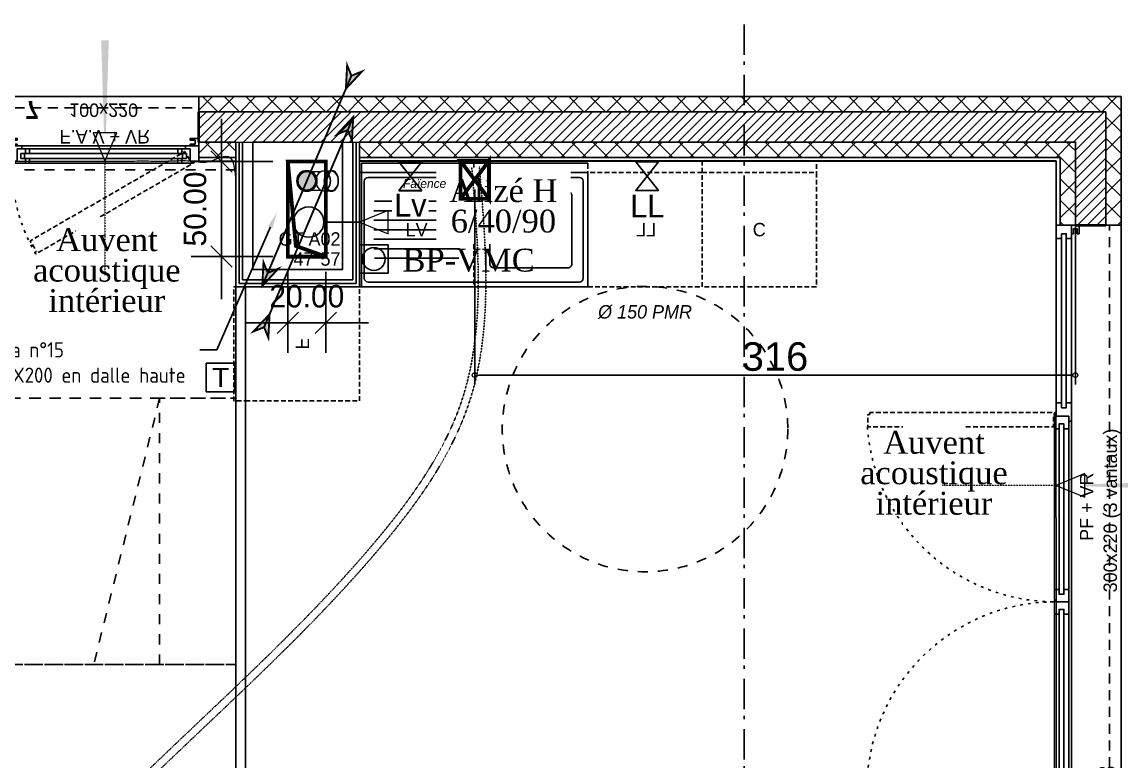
# Model space of a CAD drawing. Extents: x -2932 to 12371, y 2178 to 6224.
# Drawn here: x 4632 to 5209, y 5163 to 5552 of the extents above; entities that cross this region are included whole.
import ezdxf
from ezdxf import colors
from ezdxf.entities.mleader import LeaderData, LeaderLine
from ezdxf.math import Vec2, Vec3

# ---------------------------------------------------------------- set-up
doc = ezdxf.new("R2010")
doc.units = 0
doc.header["$PDMODE"] = 67
for name, pattern in [('ACAD_ISO03W100', [0.295276, 0.11811, -0.177165]), ('ISO-03', [1.5, 0.6, -0.9]), ('prlm_ef', [0.165, 0.1, -0.065]), ('Style de ligne -11', [0.347222, 0.20828, -0.138942]), ('Style de ligne -13', [0.147638, 0.098425, -0.049213]), ('Style de ligne -14', [0.147638, 0.098425, -0.049213]), ('Style de ligne -17', [0.347222, 0.20828, -0.138942]), ('Style de ligne -18', [0.164042, 0.054681, -0.109361]), ('Style de ligne -5', [0.20828, 0.069425, -0.138855]), ('Style de ligne -6', [1.04164, 0.625, -0.20828, 0.06943, -0.13893]), ('VW-01', [0.41656, 0.20828, -0.20828])]:
    doc.linetypes.add(name, pattern=pattern)
doc.layers.get('0').update_dxf_attribs({"color": 252})
for name, color, linetype, lineweight in [('_GAZELEC-BOITE INCORPO', 36, 'Continuous', 18), ('_GAZELEC-RESERVATION', 1, 'Continuous', 18), ('_GAZELEC-RESERVATION 2', 6, 'Continuous', 18)]:
    doc.layers.add(name, color=color, linetype=linetype, lineweight=lineweight)
for name, color, linetype in [('_GAZELEC-EAU CHAUDE', 1, 'Continuous'), ('B aménagement intérieur', 252, 'Continuous'), ('B faience', 252, 'Style de ligne -11'), ('B GÈnÈral_Hatch', 252, 'Continuous'), ('B Général', 252, 'Continuous'), ('C ANNOTATIONS-PMR', 252, 'Style de ligne -5'), ('C ANNOTATIONS-prestations', 252, 'Continuous'), ('C ANNOTATIONS-textes-numérotation gaine', 252, 'ISO-03'), ('D SURFACES-shab', 252, 'Continuous'), ('F REMPLISSAGE-vert clair', 252, 'Continuous'), ('F REMPLISSAGE-vert foncé', 252, 'Continuous'), ('GAZ-EU FLECHE', 42, 'Continuous'), ('GAZ-FLECHE VMC', 93, 'Continuous'), ('prlm-EAU-CHU', 42, 'Continuous'), ('prlm-EAU-EF', 161, 'Continuous'), ('prlm-EAU-EUEV', 25, 'Continuous'), ('prlm-ELEC-CFA', 181, 'Continuous'), ('prlm-GT', 242, 'Continuous'), ('prlm-VMC', 93, 'Continuous')]:
    doc.layers.add(name, color=color, linetype=linetype)
doc.layers.add('prlm-ZEROPLOT', color=254, linetype='Continuous', plot=False)
doc.styles.add('Arial', font='arial.ttf')
doc.styles.add('Eurostile', font='')
doc.styles.add('Eurostile (bold)', font='')
doc.styles.add('Eurostile (italic)', font='')
doc.styles.add('prlm-elec-cfo', font='comic.ttf', dxfattribs={"height": 12})
doc.styles.add('prlm-vmc', font='pala.ttf', dxfattribs={"height": 14})
doc.styles.get("Standard").update_dxf_attribs({"font": 'isocp.shx', "height": 15})
doc.styles.get('Eurostile').set_extended_font_data('Eurostile')
doc.styles.get('Eurostile (bold)').set_extended_font_data('Eurostile', bold=True)
doc.styles.get('Eurostile (italic)').set_extended_font_data('Eurostile', italic=True)
doc.dimstyles.new('200', dxfattribs={"dimscale": 0.1, "dimtxt": 150, "dimasz": 25, "dimexe": 50, "dimexo": 50, "dimgap": 20, "dimtad": 1, "dimdec": 0, "dimdsep": 46, "dimtxsty": 'Arial', "dimblk1": 'DOTBLANK', "dimblk2": 'DOTBLANK', "dimsah": 1, "dimcen": 25, "dimclrd": 5, "dimclre": 5, "dimadec": 0, "dimazin": 0, "dimtfac": 1, "dimtdec": 0, "dimtmove": 0, "dimatfit": 3, "dimldrblk": 'DOTBLANK', "dimfxl": 50, "dimtolj": 1, "dimtzin": 0, "dimarcsym": 0})
doc.dimstyles.new('Arch', dxfattribs={"dimtxt": 11.765001, "dimasz": 11.224121, "dimexe": 15.875, "dimexo": 7.9375, "dimgap": 7.9375, "dimtad": 1, "dimdec": 1, "dimtxsty": 'Eurostile', "dimblk": 'B n1.VW_SLASH', "dimblk1": 'B n1.VW_SLASH', "dimblk2": 'B n1.VW_SLASH', "dimcen": 0, "dimdle": 7.9375, "dimazin": 0, "dimtfac": 1, "dimtdec": 1, "dimtix": 1, "dimtmove": 0, "dimatfit": 0, "dimldrblk": 'B n1.VW_FILLEDARROW', "dimfxl": 1, "dimfrac": 2, "dimtolj": 1, "dimarcsym": 0})
pattern_1 = [(225, (0, 0), (5.656854, -5.656854), []), (315, (0, 0), (-5.656854, -5.656854), [])]
pattern_2 = [(45, (0, 0), (2.4253472, -2.6458333), [])]
pattern_3 = [(135, (0, 0), (-5.656854, -5.656854), []), (225, (0, 0), (-5.656854, 5.656854), [])]

# ---------------------------------------------------------------- blocks, each defined once
blk = doc.blocks.new('A n1.F 100x220 (all. vitrée fixe) + VR')
at = {"layer": 'B Général', "linetype": 'Continuous', "lineweight": 35}
for p, q in [((-50, 7), (-50, -9)), ((50, 7), (50, -9))]:
    blk.add_line(p, q, dxfattribs=at)
at = {"layer": 'B Général'}
blk.add_line((45, 9), (-45, 9), dxfattribs=at)
at = {"layer": 'B Général', "linetype": 'Style de ligne -14', "ltscale": 25.4, "flags": 128}
blk.add_lwpolyline([(-35.69, 65.82), (-36.19, 64.95), (-35.32, 64.45), (-38.57, 58.82), (42.63, 11.94), (45.88, 17.57), (46.75, 17.07), (47.25, 17.93)], close=True, dxfattribs=at)
at = {"layer": 'B Général', "linetype": 'Continuous', "flags": 128}
for points in [[(-39, 15.5), (-41.5, 15.5), (-41.5, 13), (-39, 13), (-39, 10.5), (-45.5, 10.5), (-45.5, 17), (-46.5, 17), (-46.5, 18), (-39, 18)], [(39, 15.5), (41.5, 15.5), (41.5, 13), (39, 13), (39, 10.5), (45.5, 10.5), (45.5, 17), (46.5, 17), (46.5, 18), (39, 18)]]:
    blk.add_lwpolyline(points, close=True, dxfattribs=at)
at = {"layer": 'B Général', "flags": 128}
for points in [[(-41, 18), (41, 18), (41, 15.5), (-41, 15.5)], [(-43, 10.5), (-43, 9), (-50, 9), (-50, 17), (-45.5, 17), (-45.5, 10.5)], [(-43.5, 15.5), (43.5, 15.5), (43.5, 13), (-43.5, 13)], [(-41, 13), (41, 13), (41, 10.5), (-41, 10.5)], [(43, 10.5), (43, 9), (50, 9), (50, 17), (45.5, 17), (45.5, 10.5)], [(-50, 9), (-50, 5), (-45.5, 5), (-45.5, 6), (-48, 6), (-48, 8), (-45.5, 8), (-45.5, 9)], [(50, 9), (50, 5), (45.5, 5), (45.5, 6), (48, 6), (48, 8), (45.5, 8), (45.5, 9)]]:
    blk.add_lwpolyline(points, close=True, dxfattribs=at)
at = {"layer": 'B Général', "linetype": 'Style de ligne -17', "ltscale": 25.4, "flags": 128}
blk.add_lwpolyline([(-50, 9), (50, 9), (50, -11), (-50, -11)], close=True, dxfattribs=at)
at = {"layer": 'B Général', "flags": 128}
blk.add_lwpolyline([(-50, -9), (-50, -17), (50, -17), (50, -9)], dxfattribs=at)
at = {"layer": 'B Général'}
blk.add_circle((47, 17.5), 0.5, dxfattribs=at)
at = {"layer": 'B Général', "linetype": 'Style de ligne -18', "ltscale": 25.4}
blk.add_arc((49, 17.5), 97.5, 150.29382, 179.70618, dxfattribs=at)
at = {"layer": 'B Général', "insert": (-23.11, 7.7), "char_height": 7.059, "attachment_point": 1, "line_spacing_factor": 0.894142, "style": 'Eurostile'}
blk.add_mtext('F.A.V + VR', dxfattribs=at)
at = {"layer": 'C ANNOTATIONS-prestations', "insert": (-41.15, -5.19), "char_height": 9.41, "attachment_point": 1, "rotation": 360, "line_spacing_factor": 0.894142, "style": 'Eurostile (bold)'}
blk.add_mtext('7', dxfattribs=at)
at = {"layer": 'C ANNOTATIONS-prestations', "insert": (0, -6.3), "char_height": 7.059, "width": 100, "attachment_point": 2, "rotation": 360, "line_spacing_factor": 0.894142, "style": 'Eurostile'}
blk.add_mtext('100x220', dxfattribs=at)
blk = doc.blocks.new('A n1.Rond 150_PMR')
at = {"layer": 'B Général', "linetype": 'VW-01', "ltscale": 25.4}
blk.add_circle((0, 0), 75, dxfattribs=at)
at = {"layer": 'B Général', "insert": (-61.5, 0), "char_height": 7.059, "attachment_point": 5, "rotation": 90, "line_spacing_factor": 0.894142, "style": 'Eurostile (italic)'}
blk.add_mtext('Ø 150 PMR', dxfattribs=at)
blk = doc.blocks.new('A n1.Groupe-2-1')
at = {"layer": 'B Général', "linetype": 'VW-01', "ltscale": 25.4}
blk.add_line((70, -99.99), (-70, -65.35), dxfattribs=at)
at = {"layer": 'B Général', "linetype": 'VW-01', "ltscale": 25.4, "flags": 128}
for points in [[(-70, 50), (70, 50), (70, -140), (-70, -140)], [(-70, -99.99), (70, -99.99), (70, -140), (-70, -140)]]:
    blk.add_lwpolyline(points, close=True, dxfattribs=at)
blk = doc.blocks.new('A n1.Lit 140.190_PMR 1')
at = {"layer": 'B Général', "linetype": 'VW-01', "ltscale": 25.4, "flags": 128}
for points in [[(-70, 50), (70, 50), (70, 140), (-70, 140)], [(-70, -140), (-70, 50), (-190, 50), (-190, -140)], [(190, -140), (190, 50), (70, 50), (70, -140)]]:
    blk.add_lwpolyline(points, close=True, dxfattribs=at)
at = {"layer": 'B Général', "linetype": 'VW-01', "ltscale": 25.4}
for centre, start, end in [((-70, 50), 90, 180), ((70, 50), 0, 90)]:
    blk.add_arc(centre, 90, start, end, dxfattribs=at)
at = {"layer": 'B Général'}
blk.add_blockref('A n1.Groupe-2-1', (0, 0), dxfattribs=at)
blk = doc.blocks.new('A n1.Frigo')
at = {"layer": 'B Général', "linetype": 'Style de ligne -13', "ltscale": 25.4, "flags": 128}
blk.add_lwpolyline([(-30, 30), (30, 30), (30, -30), (-30, -30)], close=True, dxfattribs=at)
blk.add_lwpolyline([(30, -30), (30, -36), (-30, -36), (-30, -30)], dxfattribs=at)
at = {"layer": 'B Général', "insert": (0, 0), "char_height": 7.06, "attachment_point": 5, "line_spacing_factor": 0.894142, "style": 'Eurostile'}
blk.add_mtext('F', dxfattribs=at)
blk = doc.blocks.new('A n1.Lave Vaisselle')
at = {"layer": 'B Général', "linetype": 'Style de ligne -13', "ltscale": 25.4, "flags": 128}
blk.add_lwpolyline([(-30, 30), (-30, 36), (30, 36), (30, 30)], dxfattribs=at)
blk.add_lwpolyline([(-30, 30), (30, 30), (30, -30), (-30, -30)], close=True, dxfattribs=at)
at = {"layer": 'B Général', "insert": (0, 0), "char_height": 7.059, "attachment_point": 5, "line_spacing_factor": 0.894142, "style": 'Eurostile'}
blk.add_mtext('LV', dxfattribs=at)
blk = doc.blocks.new('A n1.Evier 120x60')
at = {"layer": 'B Général', "linetype": 'Continuous'}
for p, q in [((-57.5, -55.5), (-57.5, -4.5)), ((-55.5, -2.5), (55.5, -2.5)), ((57.5, -4.5), (57.5, -55.5)), ((-52.12, -15), (-7.88, -15)), ((-52.5, -20), (-7.5, -20)), ((-52.5, -25), (-7.5, -25)), ((-52.5, -30), (-7.5, -30)), ((-52.5, -35), (-7.5, -35)), ((-52.5, -40), (-7.5, -40)), ((-52.12, -45), (-7.88, -45)), ((28.75, -45.8), (28.75, -45.8)), ((55.5, -57.5), (-55.5, -57.5)), ((12.27, -52.47), (12.27, -52.47))]:
    blk.add_line(p, q, dxfattribs=at)
at = {"layer": 'B Général', "linetype": 'Style de ligne -5', "ltscale": 25.4, "flags": 128}
blk.add_lwpolyline([(-60, 0), (-60, 6), (60, 6), (60, 0)], dxfattribs=at)
at = {"layer": 'B Général', "linetype": 'Continuous', "flags": 128}
blk.add_lwpolyline([(-60, 0), (60, 0), (60, -60), (-60, -60)], close=True, dxfattribs=at)
for points in [[(8.4, -12), (8.4, -48, 0.414212), (10.4, -50), (49.55, -50, 0.198914), (50.96, -49.41, 0.198914), (51.55, -48), (51.55, -12, 0.414214), (49.55, -10)], [(8.4, -12, -0.414212), (10.4, -10), (49.6, -10)]]:
    blk.add_lwpolyline(points, format="xyb", dxfattribs=at)
at = {"layer": 'B Général', "linetype": 'Continuous'}
for centre, start, end in [((-55.5, -4.5), 90, 180), ((55.5, -4.5), 0, 90), ((-55.5, -55.5), 180, 270), ((55.5, -55.5), 270, 0)]:
    blk.add_arc(centre, 2, start, end, dxfattribs=at)
blk.add_ellipse((15.9, -17), major_axis=(3.54, 0), ratio=1, dxfattribs=at)
at = {"layer": 'B Général'}
blk.add_blockref('A n1.Lave Vaisselle', (-30, -30), dxfattribs=at)
at = {"layer": 'C ANNOTATIONS-prestations', "insert": (-37.15, -3.37), "char_height": 4.706, "attachment_point": 1, "line_spacing_factor": 0.894142, "style": 'Eurostile (italic)'}
blk.add_mtext('Faïence ht: 60cm', dxfattribs=at)
blk = doc.blocks.new('A n1.Cuisson')
at = {"layer": 'B Général', "linetype": 'Style de ligne -13', "ltscale": 25.4, "flags": 128}
blk.add_lwpolyline([(-30, 30), (-30, 36), (30, 36), (30, 30)], dxfattribs=at)
blk.add_lwpolyline([(-30, 30), (30, 30), (30, -30), (-30, -30)], close=True, dxfattribs=at)
at = {"layer": 'B Général', "insert": (0, 0), "char_height": 7.06, "attachment_point": 5, "line_spacing_factor": 0.894142, "style": 'Eurostile'}
blk.add_mtext('C', dxfattribs=at)
blk = doc.blocks.new('A n1.Lave Linge')
at = {"layer": 'B Général', "linetype": 'Style de ligne -13', "ltscale": 25.4, "flags": 128}
blk.add_lwpolyline([(-29.47, 30), (-29.47, 36), (30.53, 36), (30.53, 30)], dxfattribs=at)
blk.add_lwpolyline([(-29.47, 30), (30.53, 30), (30.53, -30), (-29.47, -30)], close=True, dxfattribs=at)
at = {"layer": 'B Général', "insert": (0, 0), "char_height": 7.059, "attachment_point": 5, "line_spacing_factor": 0.894142, "style": 'Eurostile'}
blk.add_mtext('LL', dxfattribs=at)
blk = doc.blocks.new('A n1.T2 A25 (2D)')
at = {"layer": 'B faience', "flags": 128}
blk.add_lwpolyline([(136, 431.79), (17, 431.79), (17, 366.79)], dxfattribs=at)
at = {"layer": 'B Général', "linetype": 'Continuous'}
for p, q in [((-49, -28.19), (-49, 366.98)), ((-49, -28.19), (-49, 366.98)), ((-44, -28.19), (-44, 366.98)), ((-44, -28.19), (-44, 366.98))]:
    blk.add_line(p, q, dxfattribs=at)
at = {"layer": 'D SURFACES-shab', "lineweight": 18, "flags": 128}
blk.add_lwpolyline([(17, -126.19), (237, -126.19), (237, -337.69), (367.12, -337.69), (367.12, -270.71), (382.08, -270.71), (382.08, 57.88), (382.12, 57.88), (382.08, 432.98), (16, 432.98), (16, 366.79), (-44, 366.79), (-44, -126.19)], close=True, dxfattribs=at)
at = {"layer": 'D SURFACES-shab', "lineweight": 18}
blk.add_open_spline([(-49, 23.99), (-49, 228.48), (-49, 432.98), (-108.68, 432.89), (-168.37, 432.79), (-275.5, 427.5), (-341, 414.29), (-341, 219.14), (-341, 23.99), (-195, 23.99), (-49, 23.99)], degree=2, knots=[0, 0, 0, 1, 1, 2, 2, 3, 3, 4, 4, 5, 5, 5], dxfattribs=at)
at = {"layer": 'B Général', "rotation": 90}
blk.add_blockref('A n1.Lit 140.190_PMR 1', (-189, 238.23), dxfattribs=at)
at = {"layer": 'B Général'}
for name, p in [('A n1.Evier 120x60', (76, 426.79)), ('A n1.Cuisson', (226, 396.79))]:
    blk.add_blockref(name, p, dxfattribs=at)
at = {"layer": 'B Général', "xscale": -1}
blk.add_blockref('A n1.Lave Linge', (166.53, 396.79), dxfattribs=at)
at = {"layer": 'B Général', "xscale": -1, "rotation": 270}
blk.add_blockref('A n1.Frigo', (-14, 336.79), dxfattribs=at)
at = {"layer": 'C ANNOTATIONS-PMR', "ltscale": 25.4, "rotation": 270}
blk.add_blockref('A n1.Rond 150_PMR', (166, 291.98), dxfattribs=at)
blk = doc.blocks.new('A n1.PF 300.220 + VR (3 vantaux)')
at = {"layer": 'B Général', "linetype": 'Continuous'}
for p, q in [((-150, 7), (-150, 17)), ((150, 7), (150, 17))]:
    blk.add_line(p, q, dxfattribs=at)
at = {"layer": 'B Général', "linetype": 'Continuous', "lineweight": 35}
for p, q in [((-150, 7), (-150, -9)), ((150, 7), (150, -9))]:
    blk.add_line(p, q, dxfattribs=at)
at = {"layer": 'B Général'}
blk.add_line((-143, 9), (47, 9), dxfattribs=at)
at = {"layer": 'B Général', "linetype": 'Style de ligne -14', "ltscale": 25.4, "flags": 128}
for points in [[(-147.5, 117), (-146.5, 117), (-146.5, 116), (-140, 116), (-140, 18.5), (-146.5, 18.5), (-146.5, 17.5), (-147.5, 17.5)], [(51.5, 115), (50.5, 115), (50.5, 116), (44, 116), (44, 18.5), (50.5, 18.5), (50.5, 17.5), (51.5, 17.5)]]:
    blk.add_lwpolyline(points, close=True, dxfattribs=at)
at = {"layer": 'B Général', "linetype": 'Continuous', "flags": 128}
for points in [[(-139, 15.5), (-141.5, 15.5), (-141.5, 13), (-139, 13), (-139, 10.5), (-145.5, 10.5), (-145.5, 17), (-146.5, 17), (-146.5, 18), (-139, 18)], [(-54.5, 15.5), (-52, 15.5), (-52, 13), (-54.5, 13), (-54.5, 10.5), (-48, 10.5), (-48, 17), (-47, 17), (-47, 18), (-54.5, 18)], [(-41.5, 15.5), (-44, 15.5), (-44, 13), (-41.5, 13), (-41.5, 10.5), (-48, 10.5), (-48, 17), (-47, 17), (-47, 18), (-41.5, 18)], [(43, 15.5), (45.5, 15.5), (45.5, 13), (43, 13), (43, 10.5), (49.5, 10.5), (49.5, 17), (50.5, 17), (50.5, 18), (43, 18)]]:
    blk.add_lwpolyline(points, close=True, dxfattribs=at)
at = {"layer": 'B Général', "flags": 128}
for points in [[(-54.5, 18), (-139, 18), (-139, 15.5), (-54.5, 15.5)], [(-41.5, 18), (43, 18), (43, 15.5), (-41.5, 15.5)], [(-143, 10.5), (-143, 9), (-150, 9), (-150, 17), (-145.5, 17), (-145.5, 10.5)], [(-54.5, 13), (-139, 13), (-139, 10.5), (-54.5, 10.5)], [(-41.5, 13), (43, 13), (43, 10.5), (-41.5, 10.5)], [(56.5, 17), (56.5, 14.25), (54, 14.25), (54, 11.75), (56.5, 11.75), (56.5, 9), (47, 9), (47, 10.5), (49.5, 10.5), (49.5, 17)], [(145.5, 14.25), (54, 14.25), (54, 11.75), (145.5, 11.75)], [(143, 17), (56.5, 17), (56.5, 14.25), (143, 14.25)], [(143, 11.75), (56.5, 11.75), (56.5, 9), (143, 9)], [(145.5, 14.25), (143, 14.25), (143, 17), (150, 17), (150, 9), (143, 9), (143, 11.75), (145.5, 11.75)], [(-150, 9), (-150, 5), (-145.5, 5), (-145.5, 6), (-148, 6), (-148, 8), (-145.5, 8), (-145.5, 9)], [(150, 9), (150, 5), (145.5, 5), (145.5, 6), (148, 6), (148, 8), (145.5, 8), (145.5, 9)]]:
    blk.add_lwpolyline(points, close=True, dxfattribs=at)
at = {"layer": 'B Général', "linetype": 'Style de ligne -17', "ltscale": 25.4, "flags": 128}
blk.add_lwpolyline([(-150, 9), (150, 9), (150, -11), (-150, -11)], close=True, dxfattribs=at)
at = {"layer": 'B Général', "flags": 128}
blk.add_lwpolyline([(150, -9), (150, -17), (-150, -17), (-150, -9)], dxfattribs=at)
at = {"layer": 'B Général'}
for centre in [(-147, 17.5), (51, 17.5)]:
    blk.add_circle(centre, 0.5, dxfattribs=at)
at = {"layer": 'B Général', "linetype": 'Style de ligne -18', "ltscale": 25.4}
for centre, start, end in [((-147, 17.5), 0.29382, 90.28792), ((51, 17.5), 94.06495, 179.70618)]:
    blk.add_arc(centre, 99, start, end, dxfattribs=at)
at = {"layer": 'B Général', "insert": (2, 4.58), "char_height": 7.059, "attachment_point": 2, "rotation": 360, "line_spacing_factor": 0.894142, "style": 'Eurostile'}
blk.add_mtext('PF + VR', dxfattribs=at)
at = {"layer": 'C ANNOTATIONS-prestations', "rotation": 360, "line_spacing_factor": 0.894142}
for s, insert, char_height, attachment_point, style in [('3', (-141.15, -4.77), 9.41, 1, 'Eurostile (bold)'), ('300x220 (3 vantaux) ', (0, -7.82), 7.059, 2, 'Eurostile')]:
    blk.add_mtext(s, dxfattribs=dict(at, insert=insert, char_height=char_height, attachment_point=attachment_point, style=style))
blk = doc.blocks.new('A n1.Groupe-56-1')
at = {"layer": 'B Général', "linetype": 'VW-01', "ltscale": 25.4, "flags": 128}
blk.add_lwpolyline([(4752.91, 5488.38), (4799.96, 5488.38), (4799.96, 5421.38), (4752.91, 5421.38)], close=True, dxfattribs=at)
at = {"layer": 'C ANNOTATIONS-textes-numérotation gaine', "insert": (4798.96, 5441.03), "char_height": 7.059, "width": 44.5, "attachment_point": 3, "line_spacing_factor": 0.894142, "style": 'Eurostile'}
blk.add_mtext('GT A02\\P47*57', dxfattribs=at)
blk = doc.blocks.new('xi.EA')
at = {"layer": 'prlm-VMC', "color": 0, "linetype": 'ByBlock', "lineweight": 5, "flags": 128}
blk.add_lwpolyline([(-6.17, -15), (6.17, -15), (0, 0)], close=True, dxfattribs=at)
at = {"layer": 'prlm-VMC', "color": 0, "linetype": 'ByBlock', "lineweight": -2, "flags": 128}
blk.add_lwpolyline([(0, -15, 1, 4, 0), (0, -63.63, 1, 1, 0)], format="xyseb", dxfattribs=at)
at = {"layer": 'prlm-VMC', "color": 0, "linetype": 'ByBlock', "lineweight": 5}
blk.add_solid([(0, 0), (6.17, -15), (-6.17, -15), (0, 0)], dxfattribs=at)
at = {"layer": 'prlm-ZEROPLOT', "color": 250, "linetype": 'ACAD_ISO03W100', "lineweight": 0, "ltscale": 0.2}
blk.add_lwpolyline([(0, 0), (0, 60)], dxfattribs=at)
blk = doc.blocks.new('xi.eu')
at = {"layer": 'prlm-EAU-EUEV', "linetype": 'ByBlock', "lineweight": -2}
h = blk.add_hatch(color=0, dxfattribs=at)
edge = h.paths.add_edge_path()
edge.add_arc((0, 0), 5, 0, 360)
at = {"layer": 'prlm-EAU-EUEV', "color": 0, "linetype": 'ByBlock', "lineweight": 5}
blk.add_circle((0, 0), 5, dxfattribs=at)
blk = doc.blocks.new('xi.cee1')
at = {"layer": 'prlm-EAU-CHU', "color": 0, "lineweight": 13}
for p, q in [((7.43, 5), (2.17, 5)), ((12.09, 5.34), (8.77, 5.34)), ((2.17, -5), (7.43, -5)), ((8.77, -5.34), (12.09, -5.34))]:
    blk.add_line(p, q, dxfattribs=at)
for radius in [5.45, 4.69]:
    blk.add_circle((0, 0), radius, dxfattribs=at)
for centre, radius, start, end in [((10.09, 0.78), 4.99, 122.43967, 169.50509), ((8.79, 2.49), 2.86, 90.50802, 118.9381), ((6.35, 0), 5.87, 317.81121, 42.16666), ((6.14, 0), 6.3, 318.92478, 41.07522), ((10.09, -0.78), 4.99, 190.49491, 237.56033), ((8.79, -2.49), 2.86, 241.0619, 269.49198)]:
    blk.add_arc(centre, radius, start, end, dxfattribs=at)
for centre, major_axis, ratio in [((12.84, 0), (0, -5.44), 0.708306), ((12.94, 0), (0, -5.05), 0.707331)]:
    blk.add_ellipse(centre, major_axis=major_axis, ratio=ratio, dxfattribs=at)
blk = doc.blocks.new('xi.be')
at = {"layer": 'prlm-VMC', "color": 0, "linetype": 'ByBlock', "lineweight": 5, "flags": 128}
blk.add_lwpolyline([(-6.17, -15), (6.17, -15), (0, 0)], close=True, dxfattribs=at)
at = {"layer": 'prlm-VMC', "color": 0, "linetype": 'ByBlock', "lineweight": 5}
blk.add_solid([(0, -1), (5.17, -14), (-5.17, -14), (0, -1)], dxfattribs=at)
blk = doc.blocks.new('xi.bp-vmc-cui')
at = {"layer": 'prlm-VMC', "color": 0, "linetype": 'ByBlock', "lineweight": -2, "flags": 128}
blk.add_lwpolyline([(-7.5, 7.5), (7.5, 7.5), (7.5, -7.5), (-7.5, -7.5)], close=True, dxfattribs=at)
at = {"layer": 'prlm-VMC', "color": 0, "linetype": 'ByBlock', "lineweight": -2}
blk.add_circle((0, 0), 6, dxfattribs=at)
blk = doc.blocks.new('xi.TEL')
at = {"layer": 'prlm-ELEC-CFA', "color": 0, "linetype": 'ByBlock', "lineweight": -2, "flags": 128}
blk.add_lwpolyline([(-7.5, 7.5), (7.5, 7.5), (7.5, -7.5), (-7.5, -7.5)], close=True, dxfattribs=at)
at = {"layer": 'prlm-ELEC-CFA', "color": 0, "linetype": 'ByBlock', "insert": (0, 0), "char_height": 10, "width": 11.36, "attachment_point": 5}
blk.add_mtext('{\\fVerdana|b0|i0|c0|p34;T}', dxfattribs=at)
blk = doc.blocks.new('xi.LVrob')
at = {"layer": 'prlm-EAU-EF', "color": 0}
blk.add_lwpolyline([(-6, 7.5), (6, 7.5), (-6, -7.5), (6, -7.5)], close=True, dxfattribs=at)
blk = doc.blocks.new('xi.LLrob')
at = {"layer": 'prlm-EAU-EF', "color": 0}
blk.add_lwpolyline([(-6, 7.5), (6, 7.5), (-6, -7.5), (6, -7.5)], close=True, dxfattribs=at)
blk = doc.blocks.new('B n1.VW_SLASH')
at = {"linetype": 'ByBlock', "lineweight": -2}
blk.add_line((0.707, 0), (-1, 0), dxfattribs=at)
at = {"linetype": 'Continuous', "lineweight": 20, "flags": 128}
blk.add_lwpolyline([(0.5, 0.5), (-0.5, -0.5)], dxfattribs=at)
blk = doc.blocks.new('*D272')
at = {"layer": '_GAZELEC-RESERVATION 2', "color": 0, "lineweight": -2, "transparency": 16777216}
for p, q in [((4736.41, 5489.46), (4736.41, 5500.68)), ((4763.33, 5478.24), (4720.54, 5478.24)), ((4736.41, 5428.24), (4736.41, 5478.24)), ((4763.33, 5428.24), (4720.54, 5428.24)), ((4736.41, 5417.01), (4736.41, 5405.79))]:
    blk.add_line(p, q, dxfattribs=at)
at = {"layer": 'Defpoints', "color": 0, "transparency": 16777216}
for p in [(4736.41, 5478.24), (4771.27, 5478.24), (4771.27, 5428.24)]:
    blk.add_point(p, dxfattribs=at)
at = {"layer": '_GAZELEC-RESERVATION 2', "color": 0, "lineweight": -2, "transparency": 16777216, "xscale": 11.22412109375, "yscale": 11.22412109375, "zscale": 11.22412109375}
for p, rotation in [((4736.41, 5478.24), 270), ((4736.41, 5428.24), 90)]:
    blk.add_blockref('B n1.VW_SLASH', p, dxfattribs=dict(at, rotation=rotation))
at = {"layer": '_GAZELEC-RESERVATION 2', "color": 0, "transparency": 16777216, "insert": (4722.59, 5453.24), "char_height": 11.765, "attachment_point": 5, "rotation": 90, "style": 'Eurostile'}
blk.add_mtext('\\A1;50.00', dxfattribs=at)
blk = doc.blocks.new('B n1.VW_FILLEDARROW')
at = {"linetype": 'Continuous'}
blk.add_hatch(color=250, dxfattribs=at).paths.add_polyline_path([(-1.414, 0.379), (0, 0), (-1.414, -0.379)])
at = {"linetype": 'Continuous', "flags": 128}
blk.add_lwpolyline([(-1.414, 0.379), (0, 0), (-1.414, -0.379)], close=True, dxfattribs=at)
blk = doc.blocks.new('*D273')
at = {"layer": '_GAZELEC-RESERVATION 2', "color": 0, "lineweight": -2, "transparency": 16777216}
for p, q in [((4771.27, 5420.3), (4771.27, 5377.62)), ((4791.27, 5420.3), (4791.27, 5377.62)), ((4760.05, 5393.5), (4748.82, 5393.5)), ((4771.27, 5393.5), (4791.27, 5393.5)), ((4802.49, 5393.5), (4813.72, 5393.5))]:
    blk.add_line(p, q, dxfattribs=at)
at = {"layer": 'Defpoints', "color": 0, "transparency": 16777216}
for p in [(4771.27, 5428.24), (4791.27, 5428.24), (4791.27, 5393.5)]:
    blk.add_point(p, dxfattribs=at)
at = {"layer": '_GAZELEC-RESERVATION 2', "color": 0, "lineweight": -2, "transparency": 16777216, "xscale": 11.22412109375, "yscale": 11.22412109375, "zscale": 11.22412109375}
blk.add_blockref('B n1.VW_SLASH', (4771.27, 5393.5), dxfattribs=at)
at = {"layer": '_GAZELEC-RESERVATION 2', "color": 0, "lineweight": -2, "transparency": 16777216, "xscale": 11.22412109375, "yscale": 11.22412109375, "zscale": 11.22412109375, "rotation": 180}
blk.add_blockref('B n1.VW_SLASH', (4791.27, 5393.5), dxfattribs=at)
at = {"layer": '_GAZELEC-RESERVATION 2', "color": 0, "transparency": 16777216, "insert": (4781.27, 5407.32), "char_height": 11.765, "attachment_point": 5, "style": 'Eurostile'}
blk.add_mtext('\\A1;20.00', dxfattribs=at)
blk = doc.blocks.new('FLECHE1')
h = blk.add_hatch(color=256)
h.dxf.hatch_style = 1
h.paths.add_polyline_path([(495907.1, -370439.6), (495913.6, -370315.5), (495936.1, -370371.1), (495991.7, -370348.6)])
for p, q in [((495907.1, -370439.6), (496141.3, -369887.2)), ((495913.6, -370315.5), (495907.1, -370439.6)), ((495913.6, -370315.5), (495907.1, -370439.6)), ((495991.7, -370348.6), (495907.1, -370439.6)), ((495907.1, -370439.6), (495991.7, -370348.6)), ((495936.1, -370371.1), (495913.6, -370315.5)), ((495936.1, -370371.1), (495913.6, -370315.5)), ((495936.1, -370371.1), (495991.7, -370348.6)), ((495991.7, -370348.6), (495936.1, -370371.1)), ((495907.1, -370439.6), (495936.1, -370371.1))]:
    blk.add_line(p, q)
at = {"const_width": 10}
for points in [[(495936.1, -370371.1), (496141.3, -369887.2)], [(495907.1, -370439.6), (495913.6, -370315.5), (495936.1, -370371.1), (495991.7, -370348.6), (495907.1, -370439.6)]]:
    blk.add_lwpolyline(points, dxfattribs=at)
blk = doc.blocks.new('FLECHE2')
h = blk.add_hatch(color=256)
h.dxf.hatch_style = 1
h.paths.add_polyline_path([(496271.9, -370023.3), (496278.4, -369899.2), (496300.9, -369954.8), (496356.5, -369932.3)])
at = {"const_width": 10}
for points in [[(496066.7, -370507.2), (496300.9, -369954.8), (496356.5, -369932.3), (496271.9, -370023.3), (496300.9, -369954.8), (496278.4, -369899.2), (496271.9, -370023.3), (496356.5, -369932.3), (496300.9, -369954.8), (496278.4, -369899.2), (496271.9, -370023.3)], [(496271.9, -370023.3), (496278.4, -369899.2), (496300.9, -369954.8), (496356.5, -369932.3), (496271.9, -370023.3)]]:
    blk.add_lwpolyline(points, dxfattribs=at)
blk = doc.blocks.new('_DOTBLANK')
at = {"color": 0, "linetype": 'ByBlock'}
blk.add_line((-0.5, 0), (-1, 0), dxfattribs=at)
blk.add_circle((0, 0), 0.5, dxfattribs=at)
blk = doc.blocks.new('*D293')
at = {"layer": '_GAZELEC-BOITE INCORPO', "color": 5, "lineweight": -2, "transparency": 16777216}
for p, q in [((4869.46, 5463.56), (4869.46, 5360.93)), ((5185.04, 5463.56), (5185.04, 5360.93)), ((4871.96, 5365.93), (5182.54, 5365.93))]:
    blk.add_line(p, q, dxfattribs=at)
at = {"layer": 'Defpoints', "color": 0, "transparency": 16777216}
for p in [(4869.46, 5468.56), (5185.04, 5468.56), (5185.04, 5365.93)]:
    blk.add_point(p, dxfattribs=at)
at = {"layer": '_GAZELEC-BOITE INCORPO', "color": 5, "lineweight": -2, "transparency": 16777216, "xscale": 2.5, "yscale": 2.5, "zscale": 2.5, "rotation": 180}
blk.add_blockref('_DOTBLANK', (4869.46, 5365.93), dxfattribs=at)
at = {"layer": '_GAZELEC-BOITE INCORPO', "color": 5, "lineweight": -2, "transparency": 16777216, "xscale": 2.5, "yscale": 2.5, "zscale": 2.5}
blk.add_blockref('_DOTBLANK', (5185.04, 5365.93), dxfattribs=at)
at = {"layer": '_GAZELEC-BOITE INCORPO', "color": 0, "transparency": 16777216, "insert": (5027.25, 5375.6), "char_height": 15, "attachment_point": 5, "style": 'Arial'}
blk.add_mtext('\\A1;316', dxfattribs=at)

msp = doc.modelspace()

# ---------------------------------------------------------------- hatches: boundary and pattern name
at = {"layer": 'B GÈnÈral_Hatch', "linetype": 'Continuous'}
h = msp.add_hatch(dxfattribs=at)
h.set_pattern_fill('02_ISOLANT', color=256, angle=180, style=0, pattern_type=2)
h.set_pattern_definition(pattern_1)
h.paths.add_polyline_path([(4743.962, 5504.376), (4743.962, 5512.376), (4724.522, 5512.376), (4724.522, 5504.376)])
h = msp.add_hatch(dxfattribs=at)
h.set_pattern_fill('02_ISOLANT', color=256, style=0, pattern_type=2)
h.set_pattern_definition([(45, (0, 0), (-5.656854, 5.656854), []), (135, (0, 0), (5.656854, 5.656854), [])])
h.paths.add_polyline_path([(4743.906, 5512.376), (4743.906, 5504.376), (4808.962, 5504.376), (4808.962, 5512.376)])
h = msp.add_hatch(dxfattribs=at)
h.set_pattern_fill('02_ISOLANT', color=256, angle=180, style=0, pattern_type=2)
h.set_pattern_definition(pattern_1)
h.paths.add_polyline_path([(5201.041, 5504.376), (5209.041, 5512.376), (4808.962, 5512.376), (4808.962, 5504.376)])
h = msp.add_hatch(dxfattribs=at)
h.set_pattern_fill('02_ISOLANT', color=256, angle=90, style=0, pattern_type=2)
h.set_pattern_definition(pattern_3)
h.paths.add_polyline_path([(5201.041, 5444.778), (5209.041, 5444.778), (5209.041, 5512.376), (5201.041, 5504.376)])
h = msp.add_hatch(dxfattribs=at)
h.set_pattern_fill('50_BETON', color=256, style=0, pattern_type=2)
h.set_pattern_definition(pattern_2)
h.paths.add_polyline_path([(4743.962, 5488.376), (4743.962, 5504.376), (4724.522, 5504.376), (4724.522, 5488.376)])
h = msp.add_hatch(dxfattribs=at)
h.set_pattern_fill('50_BETON', color=256, style=0, pattern_type=2)
h.set_pattern_definition(pattern_2)
h.paths.add_polyline_path([(4743.906, 5504.376), (4743.906, 5488.376), (4808.962, 5488.376), (4808.962, 5504.376)])
h = msp.add_hatch(dxfattribs=at)
h.set_pattern_fill('50_BETON', color=256, style=0, pattern_type=2)
h.set_pattern_definition(pattern_2)
h.paths.add_polyline_path([(5185.041, 5488.376), (5201.041, 5504.376), (4808.962, 5504.376), (4808.962, 5488.376)])
h = msp.add_hatch(dxfattribs=at)
h.set_pattern_fill('50_BETON', color=256, style=0, pattern_type=2)
h.set_pattern_definition(pattern_2)
h.paths.add_polyline_path([(5185.041, 5444.778), (5201.041, 5444.778), (5201.041, 5504.376), (5185.041, 5488.376)])
h = msp.add_hatch(dxfattribs=at)
h.set_pattern_fill('02_ISOLANT', color=256, angle=180, style=0, pattern_type=2)
h.set_pattern_definition(pattern_1)
h.paths.add_polyline_path([(4743.962, 5480.376), (4743.962, 5488.376), (4724.522, 5488.376), (4724.522, 5480.376)])
h = msp.add_hatch(dxfattribs=at)
h.set_pattern_fill('02_ISOLANT', color=256, angle=180, style=0, pattern_type=2)
h.set_pattern_definition(pattern_1)
h.paths.add_polyline_path([(5177.041, 5480.376), (5185.041, 5488.376), (4808.962, 5488.376), (4808.962, 5480.376)])
h = msp.add_hatch(dxfattribs=at)
h.set_pattern_fill('02_ISOLANT', color=256, angle=90, style=0, pattern_type=2)
h.set_pattern_definition(pattern_3)
h.paths.add_polyline_path([(5177.041, 5444.778), (5185.041, 5444.778), (5185.041, 5488.376), (5177.041, 5480.376)])

# ---------------------------------------------------------------- linework, layer by layer
at = {"layer": '_GAZELEC-RESERVATION 2', "const_width": 2}
msp.add_lwpolyline([(4791.27, 5478.235), (4771.27, 5478.235), (4771.27, 5428.235), (4791.27, 5428.235), (4791.27, 5478.235), (4771.27, 5478.235), (4775.51, 5433.827), (4791.27, 5428.235)], dxfattribs=at)
at = {"layer": 'B Général', "linetype": 'Style de ligne -6', "ltscale": 25.4}
msp.add_line((5010.965, 3285.389), (5010.965, 5820.389), dxfattribs=at)
at = {"layer": 'B Général', "linetype": 'Continuous'}
for p, q in [((4743.962, 5512.376), (4724.522, 5512.376)), ((4724.522, 5512.376), (4724.522, 5478.376)), ((4743.962, 5512.376), (4724.522, 5512.376)), ((4743.906, 5512.376), (4808.962, 5512.376)), ((4743.906, 5512.376), (4808.962, 5512.376)), ((5209.041, 5512.376), (4808.962, 5512.376)), ((5209.041, 5512.376), (4808.962, 5512.376)), ((5209.041, 5444.778), (5209.041, 5512.376)), ((5209.041, 5444.778), (5209.041, 5512.376)), ((4743.962, 5504.376), (4724.522, 5504.376)), ((4743.906, 5504.376), (4808.962, 5504.376)), ((5201.041, 5504.376), (4808.962, 5504.376)), ((5201.041, 5444.778), (5201.041, 5504.376)), ((4743.962, 5488.376), (4724.522, 5488.376)), ((4743.906, 5412.376), (4743.906, 5488.376)), ((4752.906, 5421.376), (4752.906, 5488.376)), ((4752.906, 5488.376), (4799.962, 5488.376)), ((4799.962, 5488.376), (4799.962, 5421.376)), ((5185.041, 5488.376), (4808.962, 5488.376)), ((4808.962, 5478.376), (4808.962, 5488.376)), ((4808.962, 5488.376), (4808.962, 5412.376)), ((5185.041, 5444.778), (5185.041, 5488.376)), ((4743.962, 5480.376), (4724.522, 5480.376)), ((4743.962, 5480.376), (4724.522, 5480.376)), ((5177.041, 5480.376), (4808.962, 5480.376)), ((5177.041, 5480.376), (4808.962, 5480.376)), ((5177.041, 5444.778), (5177.041, 5480.376)), ((5177.041, 5444.778), (5177.041, 5480.376)), ((4743.962, 5478.376), (4724.522, 5478.376)), ((4743.962, 5478.376), (4724.522, 5478.376)), ((5175.041, 5478.376), (4808.962, 5478.376)), ((5175.041, 5478.376), (4808.962, 5478.376)), ((5175.041, 5444.778), (5175.041, 5478.376)), ((5175.041, 5444.778), (5175.041, 5478.376)), ((5209.041, 5444.778), (5175.041, 5444.778)), ((4799.962, 5421.376), (4752.906, 5421.376)), ((4808.962, 5412.376), (4743.906, 5412.376))]:
    msp.add_line(p, q, dxfattribs=at)
at = {"layer": 'B Général', "linetype": 'Continuous', "lineweight": 18}
for p, q in [((4743.962, 5504.376), (4724.522, 5504.376)), ((4743.906, 5504.376), (4808.962, 5504.376)), ((5201.041, 5504.376), (4808.962, 5504.376)), ((5201.041, 5444.778), (5201.041, 5504.376)), ((4743.962, 5488.376), (4724.522, 5488.376)), ((4743.906, 5488.376), (4808.962, 5488.376)), ((5185.041, 5488.376), (4808.962, 5488.376)), ((5185.041, 5444.778), (5185.041, 5488.376))]:
    msp.add_line(p, q, dxfattribs=at)
at = {"layer": 'F REMPLISSAGE-vert clair'}
for p, q in [((4745.706, 5414.176), (4745.706, 5488.376)), ((4747.506, 5415.976), (4747.506, 5488.376)), ((4747.506, 5415.976), (4747.506, 5488.376)), ((4805.362, 5488.376), (4805.362, 5415.976)), ((4805.362, 5488.376), (4805.362, 5415.976)), ((4807.162, 5488.376), (4807.162, 5414.176)), ((4807.162, 5414.176), (4745.706, 5414.176)), ((4805.362, 5415.976), (4747.506, 5415.976)), ((4805.362, 5415.976), (4747.506, 5415.976))]:
    msp.add_line(p, q, dxfattribs=at)
at = {"layer": 'F REMPLISSAGE-vert clair', "linetype": 'Continuous'}
for p, q in [((4752.906, 5421.376), (4752.906, 5488.376)), ((4799.962, 5488.376), (4799.962, 5421.376)), ((4799.962, 5421.376), (4752.906, 5421.376))]:
    msp.add_line(p, q, dxfattribs=at)
at = {"layer": 'F REMPLISSAGE-vert foncé', "linetype": 'Continuous'}
for p, q in [((4743.906, 5412.376), (4743.906, 5488.376)), ((4808.962, 5488.376), (4808.962, 5412.376)), ((4808.962, 5412.376), (4743.906, 5412.376))]:
    msp.add_line(p, q, dxfattribs=at)
at = {"layer": 'F REMPLISSAGE-vert foncé'}
for p, q in [((4745.706, 5414.176), (4745.706, 5488.376)), ((4807.162, 5488.376), (4807.162, 5414.176)), ((4807.162, 5414.176), (4745.706, 5414.176))]:
    msp.add_line(p, q, dxfattribs=at)
at = {"layer": 'prlm-GT'}
msp.add_lwpolyline([(4799.963, 5488.376), (4799.962, 5421.376), (4752.906, 5421.376), (4752.906, 5488.376)], close=True, dxfattribs=at)
at = {"layer": 'prlm-VMC'}
msp.add_lwpolyline([(4790.23, 5446.376), (4808.962, 5446.376)], dxfattribs=at)
msp.add_circle((4782.23, 5446.376), 8, dxfattribs=at)

# ---------------------------------------------------------------- block references
at = {"layer": 'B aménagement intérieur'}
msp.add_blockref('A n1.T2 A25 (2D)', (4792.962, 5045.581), dxfattribs=at)
at = {"layer": 'B Général', "xscale": -1, "rotation": 180}
msp.add_blockref('A n1.F 100x220 (all. vitrée fixe) + VR', (4674.522, 5495.376), dxfattribs=at)
at = {"layer": 'B Général', "rotation": 90}
msp.add_blockref('A n1.PF 300.220 + VR (3 vantaux)', (5192.041, 5294.778), dxfattribs=at)
at = {"layer": 'C ANNOTATIONS-textes-numérotation gaine'}
msp.add_blockref('A n1.Groupe-56-1', (0, 0), dxfattribs=at)
at = {"layer": 'GAZ-EU FLECHE', "xscale": 0.1, "yscale": 0.1, "zscale": 0.1}
for name, p in [('FLECHE2', (-44825.391, 42518.771)), ('FLECHE1', (-44832.855, 42456.765))]:
    msp.add_blockref(name, p, dxfattribs=at)
at = {"layer": 'GAZ-FLECHE VMC', "xscale": 0.1, "yscale": 0.1, "zscale": 0.1, "rotation": 179.9998799651404}
for name, p in [('FLECHE1', (54396.284, -31542.446)), ('FLECHE2', (54388.819, -31604.452))]:
    msp.add_blockref(name, p, dxfattribs=at)
at = {"layer": 'prlm-EAU-CHU', "xscale": -1, "rotation": 180}
msp.add_blockref('xi.cee1', (4781.276, 5468.047), dxfattribs=at)
at = {"layer": 'prlm-EAU-EUEV', "xscale": -1}
msp.add_blockref('xi.eu', (4781.276, 5468.047), dxfattribs=at)
at = {"layer": 'prlm-ELEC-CFA'}
msp.add_blockref('xi.TEL', (4735.962, 5364.733), dxfattribs=at)
at = {"layer": 'prlm-VMC', "rotation": 89.99999999999999}
msp.add_blockref('xi.be', (4808.962, 5446.376), dxfattribs=at)
at = {"layer": 'prlm-VMC'}
msp.add_blockref('xi.bp-vmc-cui', (4816.462, 5426.951), dxfattribs=at)

# ---------------------------------------------------------------- texts
at = {"layer": 'prlm-VMC', "insert": (4831.509, 5432.376), "char_height": 12, "attachment_point": 1, "style": 'prlm-vmc'}
msp.add_mtext_dynamic_manual_height_columns('BP-VMC', width=101.12978, gutter_width=50, heights=[0], dxfattribs=at)

# ---------------------------------------------------------------- dimensions: what is measured, and where the dimension line sits
at = {"layer": '_GAZELEC-RESERVATION 2'}
dim = msp.add_linear_dim(base=(4791.27, 5393.499), p1=(4771.27, 5428.235), p2=(4791.27, 5428.235), dimstyle='Arch', override={"dimdec": 2, "dimzin": 0, "dimdsep": 46, "dimpost": '<>'}, dxfattribs=at)
dim.commit()
dim.dimension.update_dxf_attribs({"geometry": '*D273', "text_midpoint": (4781.27, 5407.319)})

# ---------------------------------------------------------------- next in the draw order: texts
at = {"layer": 'prlm-VMC', "char_height": 12, "width": 20.51, "attachment_point": 5, "line_spacing_factor": 0.8, "style": 'prlm-vmc', "bg_fill": 2}
for insert in [(4676.193, 5421.018), (5110.774, 5314.502)]:
    msp.add_mtext('Auvent acoustique intérieur', dxfattribs=dict(at, insert=insert))

# ---------------------------------------------------------------- next in the draw order: linework, layer by layer
at = {"layer": 'prlm-ZEROPLOT', "ltscale": 25}
msp.add_lwpolyline([(3512.92, 3550.389), (3512.92, 4168.613), (3333.483, 4168.389), (3421.864, 4462.818), (3822.881, 4462.784), (3822.942, 5185.388), (3899.628, 5249.209), (4011.142, 5326.632), (4142.814, 5397.624), (4222.022, 5430.969), (4330.111, 5466.386), (4438.769, 5491.378), (4557.235, 5507.733), (4624.225, 5512.376), (5209.041, 5512.376), (5209.042, 4917.389), (6215.888, 4917.389)], dxfattribs=at)

# ---------------------------------------------------------------- next in the draw order: block references
at = {"layer": 'prlm-VMC'}
for p, rotation in [((4675.219, 5478.37), 180.0050662199021), ((5175.039, 5307.995), 90.00000010423229)]:
    msp.add_blockref('xi.EA', p, dxfattribs=dict(at, rotation=rotation))

# ---------------------------------------------------------------- next in the draw order: dimensions: what is measured, and where the dimension line sits
at = {"layer": '_GAZELEC-RESERVATION 2'}
dim = msp.add_linear_dim(base=(4736.415, 5478.235), p1=(4771.27, 5428.235), p2=(4771.27, 5478.235), angle=90, dimstyle='Arch', override={"dimdec": 2, "dimzin": 0, "dimdsep": 46, "dimpost": '<>'}, dxfattribs=at)
dim.commit()
dim.dimension.update_dxf_attribs({"geometry": '*D272', "text_midpoint": (4722.595, 5453.235)})

# ---------------------------------------------------------------- next in the draw order: texts
at = {"layer": 'prlm-EAU-EF', "lineweight": 20, "char_height": 12, "attachment_point": 5, "line_spacing_factor": 0.8, "style": 'prlm-elec-cfo', "bg_fill": 3, "box_fill_scale": 1.1, "bg_fill_color": 256, "bg_fill_transparency": 0}
for s, insert in [('Lv', (4835.67, 5455.276)), ('LL', (4960.1, 5454.813))]:
    msp.add_mtext(s, dxfattribs=dict(at, insert=insert))
at = {"layer": 'prlm-VMC', "ltscale": 25, "insert": (4884.542, 5454.812), "char_height": 12, "width": 58.61474, "attachment_point": 5, "line_spacing_factor": 0.8, "style": 'prlm-vmc', "bg_fill": 2}
msp.add_mtext('Alizé H 6/40/90', dxfattribs=at)

# ---------------------------------------------------------------- next in the draw order: linework, layer by layer
at = {"layer": '_GAZELEC-BOITE INCORPO', "const_width": 2}
msp.add_lwpolyline([(4866.962, 5478.559), (4861.962, 5478.559), (4861.962, 5458.56), (4876.962, 5458.559), (4876.962, 5478.559), (4861.962, 5478.559), (4876.962, 5458.559), (4876.962, 5478.559), (4861.962, 5458.56)], dxfattribs=at)
at = {"layer": '_GAZELEC-EAU CHAUDE', "linetype": 'prlm_ef'}
msp.add_open_spline([(4563.06, 4706.861), (4562.892, 4710.392), (4562.724, 4713.935), (4562.483, 4720.26), (4562.398, 4723.036), (4562.308, 4728.141), (4562.295, 4730.459), (4562.295, 4735.072), (4562.308, 4737.37), (4562.328, 4741.378), (4562.336, 4743.091), (4562.337, 4747.02), (4562.325, 4749.246), (4562.301, 4753.72), (4562.291, 4755.966), (4562.304, 4760.148), (4562.323, 4762.083), (4562.403, 4765.951), (4562.462, 4767.882), (4562.683, 4773.664), (4562.888, 4777.506), (4563.575, 4788.993), (4564.127, 4796.603), (4564.67, 4807.472), (4564.802, 4810.762), (4564.959, 4817.342), (4564.989, 4820.635), (4564.943, 4830.52), (4564.732, 4837.118), (4564.131, 4848.107), (4563.825, 4852.499), (4563.145, 4860.73), (4562.784, 4864.57), (4561.589, 4876.08), (4560.631, 4883.785), (4559.496, 4895.184), (4559.175, 4898.815), (4558.723, 4905.574), (4558.572, 4908.699), (4558.412, 4914.959), (4558.401, 4918.094), (4558.574, 4927.493), (4558.966, 4933.753), (4560.094, 4944.086), (4560.673, 4948.188), (4562.079, 4956.319), (4562.904, 4960.35), (4565.73, 4972.339), (4568.079, 4980.194), (4577.445, 5006.386), (4586.407, 5024.086), (4607.603, 5058.086), (4619.838, 5074.387), (4646.188, 5105.752), (4660.303, 5120.817), (4682.03, 5142.778), (4689.458, 5150.076), (4711.662, 5171.567), (4726.327, 5185.337), (4755.139, 5212.826), (4769.286, 5226.548), (4788.277, 5246.169), (4793.438, 5251.629), (4802.317, 5261.311), (4806.062, 5265.486), (4817.195, 5278.217), (4824.497, 5286.972), (4838.089, 5305.018), (4844.378, 5314.312), (4852.554, 5328.793), (4855.094, 5333.778), (4858.799, 5342.083), (4860.131, 5345.359), (4862.765, 5352.608), (4864.013, 5356.6), (4866.177, 5364.694), (4867.094, 5368.793), (4869.402, 5381.237), (4870.351, 5389.727), (4871.889, 5415.932), (4871.089, 5434.123), (4869.188, 5460.094), (4868.545, 5467.672), (4867.9, 5475.265)], degree=3, knots=[0, 0, 0, 0, 10.5998624, 10.5998624, 18.8534988, 18.8534988, 25.7283152, 25.7283152, 32.6031317, 32.6031317, 37.7597575, 37.7597575, 44.464804, 44.464804, 51.1698505, 51.1698505, 56.8973217, 56.8973217, 62.6247928, 62.6247928, 74.079735, 74.079735, 96.9896195, 96.9896195, 106.9813971, 106.9813971, 116.9731748, 116.9731748, 136.95673, 136.95673, 150.2559641, 150.2559641, 161.8967569, 161.8967569, 185.1783424, 185.1783424, 195.9859657, 195.9859657, 205.1791744, 205.1791744, 214.3723831, 214.3723831, 232.7588004, 232.7588004, 245.0010453, 245.0010453, 257.2432902, 257.2432902, 281.7277799, 281.7277799, 340.3159173, 340.3159173, 398.9040548, 398.9040548, 457.4921923, 457.4921923, 487.5205305, 487.5205305, 547.577207, 547.577207, 607.6338835, 607.6338835, 630.3573683, 630.3573683, 647.1828985, 647.1828985, 680.8339589, 680.8339589, 714.4850193, 714.4850193, 731.7646388, 731.7646388, 742.8574159, 742.8574159, 756.0770007, 756.0770007, 769.2965855, 769.2965855, 795.7357551, 795.7357551, 849.4675103, 849.4675103, 871.4363534, 871.4363534, 871.4363534, 871.4363534], dxfattribs=at)
at = {"layer": 'prlm-EAU-EF', "linetype": 'prlm_ef'}
msp.add_spline([(4567.055, 4707.051), (4566.337, 4726.621), (4566.337, 4745.302), (4566.337, 4762.535), (4568.825, 4811.935), (4566.307, 4869.369), (4562.629, 4907.971), (4564.188, 4944.203), (4702.131, 5156.772), (4814.982, 5269.623), (4865.594, 5348.703), (4871.886, 5475.603)], degree=3, dxfattribs=at)

# ---------------------------------------------------------------- next in the draw order: block references
at = {"layer": 'prlm-EAU-EF'}
for name, p in [('xi.LVrob', (4835.67, 5470.559)), ('xi.LLrob', (4960.1, 5470.559))]:
    msp.add_blockref(name, p, dxfattribs=at)

# ---------------------------------------------------------------- next in the draw order: dimensions: what is measured, and where the dimension line sits
at = {"layer": '_GAZELEC-BOITE INCORPO'}
dim = msp.add_linear_dim(base=(5185.041, 5365.934), p1=(4869.462, 5468.559), p2=(5185.041, 5468.559), dimstyle='200', dxfattribs=at)
dim.commit()
dim.dimension.update_dxf_attribs({"geometry": '*D293', "text_midpoint": (5027.252, 5375.597)})

# ---------------------------------------------------------------- next in the draw order: leaders
at = {"layer": '_GAZELEC-RESERVATION', "color": 6}
ml = msp.add_multileader_mtext('Standard', dxfattribs=at)
ml.set_content('résa n°15\\P500X200 en dalle haute', color=6)
ml.set_leader_properties()
ml.build(insert=Vec2(0, 0))
ml.multileader.update_dxf_attribs({"has_text_frame": 1, "arrow_head_size": 8, "scale": 20})
ctx = ml.context
ctx.base_point, ctx.scale, ctx.char_height, ctx.arrow_head_size, ctx.landing_gap_size, ctx.plane_origin = Vec3(4607.478, 5379.249), 20, 8, 8, 4, Vec3(4731.427, 5563.97)
notes = []
notes.append((ctx, [(0, (1, 1, 0), (4734.063, 5379.249), (-1, 0), 8.984, [(0, [(4765.447, 5451.29)], 0, [])])]))
ctx.mtext.insert, ctx.mtext.width, ctx.mtext.flow_direction = Vec3(4611.478, 5383.249), 156.88504, 5
for ctx, leaders in notes:
    for number, flags, end, landing, length, lines in leaders:
        leader = LeaderData()
        leader.index, (leader.has_last_leader_line, leader.has_dogleg_vector, leader.attachment_direction) = number, flags
        leader.last_leader_point, leader.dogleg_vector, leader.dogleg_length = Vec3(end), Vec3(landing), length
        for number, points, colour, breaks in lines:
            line = LeaderLine()
            line.index, line.vertices, line.color, line.breaks = number, Vec3.list(points), colors.encode_raw_color(colour), breaks
            leader.lines.append(line)
        ctx.leaders.append(leader)

doc.saveas('drawing.dxf')
